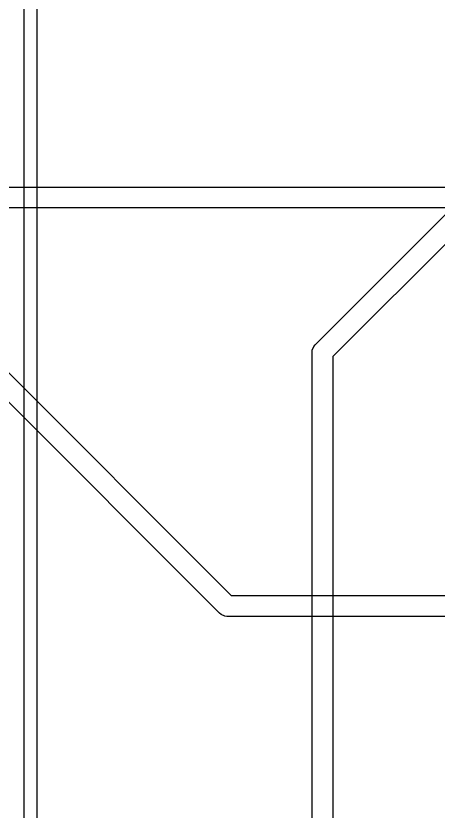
# Model space of a CAD drawing. Header units: millimetres. Extents: x 14 to 286, y -133 to -45.
# Drawn here: x 143.61 to 148.69, y -81.14 to -71.6 of the extents above; entities that cross this region are included whole.
import ezdxf

# ---------------------------------------------------------------- set-up
doc = ezdxf.new("R2010")
doc.units = ezdxf.units.MM
for name, color, linetype, true_color in [('B.Cu', 153, 'CONTINUOUS', 0x4d7fc4), ('B.Silkscreen', 31, 'CONTINUOUS', 0xe8b2a7), ('F.Cu', 13, 'CONTINUOUS', 0xc83434)]:
    doc.layers.add(name, color=color, linetype=linetype, true_color=true_color)

msp = doc.modelspace()

# ---------------------------------------------------------------- linework, layer by layer
at = {"layer": 'B.Cu', "linetype": 'CONTINUOUS'}
for p, q in [((147.208712, -75.547812), (149.996889, -72.759633)), ((150.173666, -72.93641), (147.4221, -75.687976)), ((147.1721, -75.6362), (147.174502, -75.611814)), ((147.174502, -75.611814), (147.193166, -75.566754)), ((147.193166, -75.566754), (147.193171, -75.566748)), ((147.193171, -75.566748), (147.208712, -75.547812)), ((147.1721, -93.555922), (147.1721, -75.6362)), ((147.4221, -75.687976), (147.4221, -93.555922))]:
    msp.add_line(p, q, dxfattribs=at)
at = {"layer": 'B.Silkscreen', "linetype": 'CONTINUOUS'}
for p, q in [((143.715, -88.945), (143.715, -58.615)), ((143.865, -58.615), (143.865, -89.02))]:
    msp.add_line(p, q, dxfattribs=at)
at = {"layer": 'F.Cu', "linetype": 'CONTINUOUS'}
for p, q in [((142.787078, -73.655), (163.46, -73.655)), ((163.408224, -73.905), (142.787078, -73.905)), ((143.137532, -75.490756), (146.200477, -78.5537)), ((146.060312, -78.767089), (142.960756, -75.667532)), ((146.200477, -78.5537), (158.139324, -78.5537)), ((146.079254, -78.782634), (146.060312, -78.767089)), ((146.124313, -78.801298), (146.079254, -78.782634)), ((146.124314, -78.801298), (146.124313, -78.801298)), ((146.1487, -78.8037), (146.124314, -78.801298)), ((158.1911, -78.8037), (146.1487, -78.8037))]:
    msp.add_line(p, q, dxfattribs=at)

doc.saveas('drawing.dxf')
